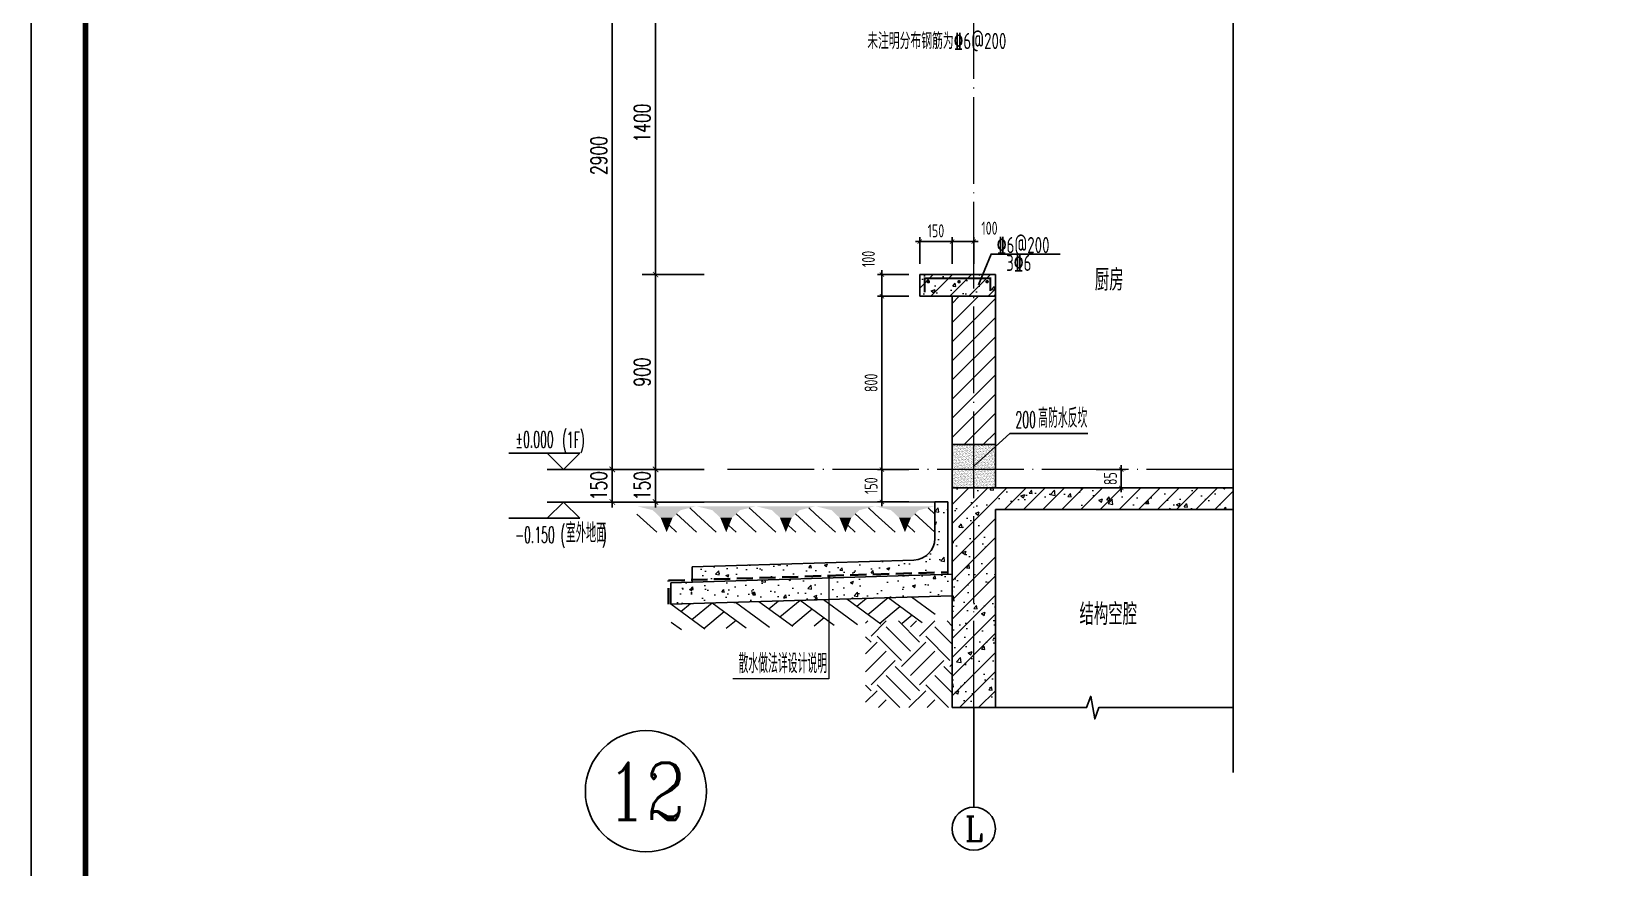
# Model space of a CAD drawing. Extents: x -655480 to 203344, y -294099 to 287156.
# Drawn here: x 140628 to 147865, y 121445 to 125308 of the extents above; entities that cross this region are included whole.
import ezdxf
from ezdxf.enums import TextEntityAlignment as Align

# ---------------------------------------------------------------- set-up
doc = ezdxf.new("R2010")
doc.units = 0
doc.header["$LTSCALE"] = 1000
doc.linetypes.add('DASH', pattern=[0.35, 0.25, -0.1])
doc.linetypes.add('DOTE', pattern=[2.42, 2, -0.2, 0.02, -0.2])
doc.layers.get('0').update_dxf_attribs({"linetype": 'CONTINUOUS'})
doc.layers.get('DEFPOINTS').update_dxf_attribs({"linetype": 'CONTINUOUS'})
for name, color, linetype in [('A-AXIS_TEXT', 7, 'CONTINUOUS'), ('AXIS', 3, 'CONTINUOUS'), ('COLUMN', 4, 'CONTINUOUS'), ('DIM', 2, 'CONTINUOUS'), ('DIM_ELEV', 3, 'CONTINUOUS'), ('DIM_IDEN', 67, 'CONTINUOUS'), ('DIM_SYMB', 3, 'CONTINUOUS'), ('PUB_DIM', 3, 'CONTINUOUS'), ('PUB_TEXT', 2, 'CONTINUOUS'), ('REIN', 6, 'CONTINUOUS'), ('S-大样-砼线', 7, 'CONTINUOUS'), ('S-引出线', 40, 'CONTINUOUS'), ('TEXT', 2, 'CONTINUOUS'), ('WALL', 5, 'CONTINUOUS'), ('立面-看线', 251, 'CONTINUOUS')]:
    doc.layers.add(name, color=color, linetype=linetype)
for name, color, linetype, lineweight in [('AXIS_TEXT', 7, 'CONTINUOUS', 20), ('DOTE', 19, 'DOTE', 9), ('PUB_HATCH', 8, 'CONTINUOUS', 9), ('内粉刷', 37, 'CONTINUOUS', 9), ('图框', 9, 'CONTINUOUS', 18), ('填充', 251, 'CONTINUOUS', 5), ('平面-排水沟', 86, 'CONTINUOUS', 15), ('立面-中轮廓线', 30, 'CONTINUOUS', 35), ('粉刷', 251, 'CONTINUOUS', 9)]:
    doc.layers.add(name, color=color, linetype=linetype, lineweight=lineweight)
doc.layers.add('yichutu', color=7, linetype='CONTINUOUS', true_color=0xffffff)
doc.styles.add('_TCH_AXIS', font='COMPLEX', dxfattribs={"bigfont": 'GBCBIG'})
doc.styles.add('_TCH_DIM', font='SIMPLEX.shx', dxfattribs={"width": 0.7, "bigfont": 'GBCBIG.shx'})
doc.styles.add('_TCH_DIM_T3', font='SIMPLEX', dxfattribs={"width": 0.705882, "bigfont": 'GBCBIG'})
doc.styles.add('COMPLEX', font='COMPLEX')
doc.styles.add('DIM_FONT_T3', font='SIMPLEX', dxfattribs={"width": 0.705882, "bigfont": 'GBCBIG'})
doc.styles.add('TSSD_DIMENSION', font='Tssdeng.shx', dxfattribs={"width": 0.7, "bigfont": 'tssdchn.shx'})
doc.styles.add('TSSD_REIN', font='tssdeng.shx', dxfattribs={"width": 0.7, "height": 300, "bigfont": 'tssdchn.shx'})
doc.styles.add('w', font='tssdeng.shx', dxfattribs={"width": 0.8, "bigfont": 'tssdchn.shx'})
doc.dimstyles.new('_TCH_ARCH&&25', dxfattribs={"dimtxt": 74.375, "dimasz": 25, "dimexe": 62.5, "dimexo": 75, "dimgap": 25, "dimtad": 1, "dimdec": 0, "dimzin": 0, "dimdsep": 46, "dimtxsty": '_TCH_DIM_T3', "dimblk": 'ARCHTICK', "dimcen": 0.09, "dimclrt": 7, "dimazin": 0, "dimtfac": 1, "dimtdec": 0, "dimtix": 1, "dimtmove": 2, "dimatfit": 3, "dimldrblk": 'ARCHTICK', "dimfxl": 1, "dimtolj": 1, "dimtzin": 0, "dimarcsym": 0})
doc.dimstyles.new('TSSD_20_20', dxfattribs={"dimtxt": 60, "dimasz": 20, "dimexe": 20, "dimexo": 50, "dimgap": 20, "dimtad": 1, "dimdec": 0, "dimzin": 0, "dimdsep": 46, "dimtxsty": 'TSSD_DIMENSION', "dimblk": 'ARCHTICK', "dimblk1": 'ARCHTICK', "dimblk2": 'ARCHTICK', "dimcen": 0, "dimdle": 20, "dimclrt": 7, "dimadec": 0, "dimazin": 0, "dimtfac": 1, "dimtdec": 0, "dimtix": 1, "dimtmove": 2, "dimatfit": 3, "dimfxl": 1, "dimtolj": 1, "dimtzin": 0, "dimarcsym": 0})
pattern_1 = [(50, (28072.99, 249033.25), (143.452037, -12.550427), [15, -165]), (355, (28072.99, 249033.25), (-27.750267, 150.438427), [12, -132]), (100.4514, (28084.94, 249032.2), (115.701876, 137.88791), [12.74804, -140.22842]), (46.1842, (28072.99, 249073.25), (213.44821, -33.1038), [22.5, -247.5]), (96.6356, (28090.77, 249070.5), (186.93254, 194.82357), [19.12206, -210.3426]), (351.1842, (28072.99, 249073.25), (186.93239, 194.82372), [18, -198]), (21, (28092.99, 249063.25), (119.38141, -80.52378), [15, -165]), (326, (28092.99, 249063.25), (48.663066, 145.03001), [12, -132]), (71.4514, (28102.93, 249056.54), (168.044526, 64.5061), [12.74804, -140.22842]), (37.5, (28072.986, 249033.25), (2.431971, 66.578771), [0, -130.4, 0, -134, 0, -132.5]), (7.5, (28072.986, 249033.25), (52.613907, 78.882342), [0, -76.4, 0, -127.4, 0, -50.5]), (327.5, (28028.386, 249033.25), (106.764487, -4.510974), [0, -50, 0, -156, 0, -207]), (317.5, (28008.39, 249033.25), (116.637234, 20.020996), [0, -65, 0, -103.6, 0, -147])]
pattern_2 = [(45, (-512502.044, 291727.59), (-44.194174, 44.194174), []), (50, (-512502.04, 291727.59), (179.315046, -15.688034), [18.75, -206.25]), (355, (-512502.04, 291727.6), (-34.687833, 188.048033), [15, -165]), (100.4514, (-512487.1, 291726.28), (144.627345, 172.359886), [15.935047, -175.28553]), (46.1842, (-512502.04, 291777.6), (266.81026, -41.37975), [28.125, -309.375]), (96.6356, (-512479.8, 291774.14), (233.66568, 243.52947), [23.90257, -262.92825]), (351.1842, (-512502.04, 291777.6), (233.66549, 243.52965), [22.5, -247.5]), (21, (-512477.04, 291765.09), (149.226763, -100.654723), [18.75, -206.25]), (326, (-512477.04, 291765.1), (60.828833, 181.28751), [15, -165]), (71.4514, (-512464.6, 291756.7), (210.055657, 80.632624), [15.935047, -175.28553]), (37.5, (-512502.044, 291727.59), (3.039964, 83.2234635), [0, -163, 0, -167.5, 0, -165.625]), (7.5, (-512502.04, 291727.59), (65.767384, 98.602928), [0, -95.5, 0, -159.25, 0, -63.125]), (327.5, (-512557.794, 291727.59), (133.455609, -5.638718), [0, -62.5, 0, -195, 0, -258.75]), (317.5, (-512582.79, 291727.59), (145.796542, 25.026246), [0, -81.25, 0, -129.5, 0, -183.75])]

# ---------------------------------------------------------------- blocks, each defined once
blk = doc.blocks.new('$LINEPAT$素土夯实')
at = {"color": 0}
for p, q in [((0, -210), (210, 0)), ((120, -300), (420, 0)), ((420, 0), (608, -188)), ((495, -300), (795, 0)), ((615, 0), (705, -90)), ((315, -105), (502, -293)), ((210, -210), (300, -300)), ((705, -300), (795, -210))]:
    blk.add_line(p, q, dxfattribs=at)
blk = doc.blocks.new('$LinePat$自然土壤')
at = {"color": 0}
for p, q in [((0, -90), (71, -19)), ((0, -300), (211, -89)), ((420, -300), (630, -90)), ((210, -300), (286, -224))]:
    blk.add_line(p, q, dxfattribs=at)
for points in [[(0, 0), (630, 0), (168, -45), (462, -45)], [(168, -45), (462, -45), (252, -132), (378, -132)], [(252, -132), (378, -132), (315, -300)]]:
    blk.add_solid(points, dxfattribs=at)
blk = doc.blocks.new('sanshui')
at = {"layer": '粉刷'}
h = blk.add_hatch(dxfattribs=at)
h.set_pattern_fill('混凝土', color=256, scale=20)
h.set_pattern_definition(pattern_1)
edge = h.paths.add_edge_path()
edge.add_line((346317.8, 427329.6), (346257.8, 427329.6))
edge.add_line((346257.8, 427329.6), (346257.8, 427160.3))
edge.add_arc((346157.8, 427160.3), 100, 271.71836, 360, ccw=False)
edge.add_line((346160.8, 427060.3), (345137.8, 427029.6))
edge.add_line((345137.8, 427029.6), (345137.8, 426969.6))
edge.add_line((345137.8, 426969.6), (346317.8, 427005))
edge.add_line((346317.8, 427005), (346317.8, 427329.6))
h = blk.add_hatch(dxfattribs=at)
h.set_pattern_fill('混凝土', color=256, scale=20)
h.set_pattern_definition(pattern_1)
h.paths.add_polyline_path([(346337.8, 426895.6), (346337.8, 426995.6), (345037.8, 426956.6), (345037.8, 426856.6)])
at = {"layer": 'COLUMN'}
for p, q in [((346257.8, 427329.6), (346317.8, 427329.6)), ((346257.8, 427160.3), (346257.8, 427329.6)), ((346317.8, 426995), (346317.8, 427329.6)), ((346160.8, 427060.3), (345137.8, 427029.6)), ((345137.8, 426959.6), (345137.8, 427029.6)), ((346338.1, 426995.6), (345037.8, 426956.6)), ((345037.8, 426856.6), (345037.8, 426956.6)), ((346338.1, 426895.6), (345037.8, 426856.6))]:
    blk.add_line(p, q, dxfattribs=at)
blk.add_arc((346157.8, 427160.3), 100, 271.71836, 0, dxfattribs=at)
at = {"layer": '立面-中轮廓线', "linetype": 'DASH', "ltscale": 0.3}
blk.add_lwpolyline([(345027.8, 426856.6), (345027.8, 426966.3), (346317.8, 427005)], dxfattribs=at)
at = {"layer": '粉刷'}
blk.add_line((344881.5, 427329.6), (346257.8, 427329.6), dxfattribs=at)
at = {"layer": '粉刷', "yscale": 0.4, "zscale": 0.4}
for name, p, xscale, rotation in [('$LinePat$自然土壤', (345156.8, 427309.6), -0.4369306507241237, 359.9999999999903), ('$LinePat$自然土壤', (345432, 427309.6), -0.4369306507241237, 359.9999999999903), ('$LinePat$自然土壤', (345707.3, 427309.6), -0.4369306507241237, 359.9999999999903), ('$LinePat$自然土壤', (345982.6, 427309.6), -0.4369306507241237, 359.9999999999903), ('$LinePat$自然土壤', (346257.8, 427309.6), -0.4369306507241237, 359.9999999999903), ('$LINEPAT$素土夯实', (345444.5, 426868.8), -0.5117605352322558, 1.718358001643932), ('$LINEPAT$素土夯实', (345851.2, 426881), -0.5117605352322558, 1.718358001643932), ('$LINEPAT$素土夯实', (346257.8, 426893.2), -0.5117605352322558, 1.718358001643932)]:
    blk.add_blockref(name, p, dxfattribs=dict(at, xscale=xscale, rotation=rotation))
blk = doc.blocks.new('GFDDDDRG')
at = {"layer": '图框'}
blk.add_lwpolyline([(923310, -107437), (923310, -159999), (893610, -159999), (893610, -107437)], close=True, dxfattribs=at)
blk.add_lwpolyline([(923310, -107437), (923310, -159999), (893610, -159999), (893610, -107437)], close=True, dxfattribs=at)
at = {"layer": '图框', "const_width": 50}
blk.add_lwpolyline([(894110, -159499), (922810, -159499), (922810, -108687), (894110, -108687)], close=True, dxfattribs=at)
blk = doc.blocks.new('yct-1051-594-26275-14850-25-1002.0')
at = {"layer": 'yichutu', "color": 7, "true_color": 0xffffff}
blk.add_lwpolyline([(0, 0), (0, 14850), (26275, 14850), (26275, 0)], close=True, dxfattribs=at)
blk = doc.blocks.new('_ArchTick')
at = {"color": 0, "linetype": 'ByBlock', "const_width": 0.15}
blk.add_lwpolyline([(-0.5, -0.5), (0.5, 0.5)], dxfattribs=at)
blk = doc.blocks.new('*D2752')
at = {"layer": 'DEFPOINTS', "color": 0, "transparency": 16777216}
for p in [(143512.3, 123284.6), (143812.3, 123284.6), (143812.3, 123134.1)]:
    blk.add_point(p, dxfattribs=at)
at = {"layer": 'PUB_DIM', "color": 0, "lineweight": -2, "transparency": 16777216}
for p, q in [((143512.3, 123284.6), (143512.3, 123309.6)), ((143737.3, 123284.6), (143449.8, 123284.6)), ((143512.3, 123134.1), (143512.3, 123284.6)), ((143737.3, 123134.1), (143449.8, 123134.1)), ((143512.3, 123134.1), (143512.3, 123109.1))]:
    blk.add_line(p, q, dxfattribs=at)
at = {"layer": 'PUB_DIM', "color": 0, "lineweight": -2, "transparency": 16777216, "xscale": 25, "yscale": 25, "zscale": 25}
for p, rotation in [((143512.3, 123284.6), 270), ((143512.3, 123134.1), 90)]:
    blk.add_blockref('_ArchTick', p, dxfattribs=dict(at, rotation=rotation))
at = {"layer": 'PUB_DIM', "color": 7, "transparency": 16777216, "insert": (143450.1, 123209.3), "char_height": 74.38, "attachment_point": 5, "rotation": 90, "style": '_TCH_DIM_T3'}
blk.add_mtext('\\A1;150', dxfattribs=at)
blk = doc.blocks.new('*D2753')
at = {"layer": 'DEFPOINTS', "color": 0, "transparency": 16777216}
for p in [(143512.3, 124184.6), (143812.3, 124184.6), (143812.3, 123284.6)]:
    blk.add_point(p, dxfattribs=at)
at = {"layer": 'PUB_DIM', "color": 0, "lineweight": -2, "transparency": 16777216}
for p, q in [((143737.3, 124184.6), (143449.8, 124184.6)), ((143512.3, 123284.6), (143512.3, 124184.6)), ((143737.3, 123284.6), (143449.8, 123284.6))]:
    blk.add_line(p, q, dxfattribs=at)
at = {"layer": 'PUB_DIM', "color": 0, "lineweight": -2, "transparency": 16777216, "xscale": 25, "yscale": 25, "zscale": 25}
for p, rotation in [((143512.3, 124184.6), 90), ((143512.3, 123284.6), 270)]:
    blk.add_blockref('_ArchTick', p, dxfattribs=dict(at, rotation=rotation))
at = {"layer": 'PUB_DIM', "color": 7, "transparency": 16777216, "insert": (143450.1, 123734.6), "char_height": 74.38, "attachment_point": 5, "rotation": 90, "style": '_TCH_DIM_T3'}
blk.add_mtext('\\A1;900', dxfattribs=at)
blk = doc.blocks.new('*D2754')
at = {"layer": 'DEFPOINTS', "color": 0, "transparency": 16777216}
for p in [(143512.3, 125584.6), (143812.3, 125584.6), (143812.3, 124184.6)]:
    blk.add_point(p, dxfattribs=at)
at = {"layer": 'PUB_DIM', "color": 0, "lineweight": -2, "transparency": 16777216}
for p, q in [((143737.3, 125584.6), (143449.8, 125584.6)), ((143512.3, 124184.6), (143512.3, 125584.6)), ((143737.3, 124184.6), (143449.8, 124184.6))]:
    blk.add_line(p, q, dxfattribs=at)
at = {"layer": 'PUB_DIM', "color": 0, "lineweight": -2, "transparency": 16777216, "xscale": 25, "yscale": 25, "zscale": 25}
for p, rotation in [((143512.3, 125584.6), 90), ((143512.3, 124184.6), 270)]:
    blk.add_blockref('_ArchTick', p, dxfattribs=dict(at, rotation=rotation))
at = {"layer": 'PUB_DIM', "color": 7, "transparency": 16777216, "insert": (143450.1, 124884.6), "char_height": 74.38, "attachment_point": 5, "rotation": 90, "style": '_TCH_DIM_T3'}
blk.add_mtext('\\A1;1400', dxfattribs=at)
blk = doc.blocks.new('*D2755')
at = {"layer": 'DEFPOINTS', "color": 0, "transparency": 16777216}
for p in [(143312.3, 123284.6), (143812.3, 123284.6), (143812.3, 123134.1)]:
    blk.add_point(p, dxfattribs=at)
at = {"layer": 'PUB_DIM', "color": 0, "lineweight": -2, "transparency": 16777216}
for p, q in [((143312.3, 123284.6), (143312.3, 123309.6)), ((143737.3, 123284.6), (143249.8, 123284.6)), ((143312.3, 123134.1), (143312.3, 123284.6)), ((143737.3, 123134.1), (143249.8, 123134.1)), ((143312.3, 123134.1), (143312.3, 123109.1))]:
    blk.add_line(p, q, dxfattribs=at)
at = {"layer": 'PUB_DIM', "color": 0, "lineweight": -2, "transparency": 16777216, "xscale": 25, "yscale": 25, "zscale": 25}
for p, rotation in [((143312.3, 123284.6), 270), ((143312.3, 123134.1), 90)]:
    blk.add_blockref('_ArchTick', p, dxfattribs=dict(at, rotation=rotation))
at = {"layer": 'PUB_DIM', "color": 7, "transparency": 16777216, "insert": (143250.1, 123209.3), "char_height": 74.38, "attachment_point": 5, "rotation": 90, "style": '_TCH_DIM_T3'}
blk.add_mtext('\\A1;150', dxfattribs=at)
blk = doc.blocks.new('*D2756')
at = {"layer": 'DEFPOINTS', "color": 0, "transparency": 16777216}
for p in [(143312.3, 126184.6), (143812.3, 126184.6), (143812.3, 123284.6)]:
    blk.add_point(p, dxfattribs=at)
at = {"layer": 'PUB_DIM', "color": 0, "lineweight": -2, "transparency": 16777216}
for p, q in [((143737.3, 126184.6), (143249.8, 126184.6)), ((143312.3, 123284.6), (143312.3, 126184.6)), ((143737.3, 123284.6), (143249.8, 123284.6))]:
    blk.add_line(p, q, dxfattribs=at)
at = {"layer": 'PUB_DIM', "color": 0, "lineweight": -2, "transparency": 16777216, "xscale": 25, "yscale": 25, "zscale": 25}
for p, rotation in [((143312.3, 126184.6), 90), ((143312.3, 123284.6), 270)]:
    blk.add_blockref('_ArchTick', p, dxfattribs=dict(at, rotation=rotation))
at = {"layer": 'PUB_DIM', "color": 7, "transparency": 16777216, "insert": (143250.1, 124734.6), "char_height": 74.38, "attachment_point": 5, "rotation": 90, "style": '_TCH_DIM_T3'}
blk.add_mtext('\\A1;2900', dxfattribs=at)
blk = doc.blocks.new('_AXISO')
blk.add_circle((0, 0), 0.5)
at = {"layer": 'A-AXIS_TEXT', "style": 'COMPLEX', "width": 1.041667}
blk.add_attdef('A', text='', height=0.56, dxfattribs=at).set_placement((-0.25, -0.28), (0.25, -0.28), align=Align.FIT)
blk = doc.blocks.new('20210809.04044932')
at = {"layer": 'REIN', "const_width": 9}
blk.add_lwpolyline([(87154.5, 66580.9), (87154.5, 66644.7), (87458.5, 66644.7), (87458.5, 66586.8)], dxfattribs=at)
at = {"layer": 'REIN', "const_width": 8}
for points in [[(87168, 66629.7, 1), (87176, 66629.7, 1)], [(87309.6, 66629.7, 1), (87317.6, 66629.7, 1)], [(87439.5, 66629.7, 1), (87447.5, 66629.7, 1)]]:
    blk.add_lwpolyline(points, format="xyb", close=True, dxfattribs=at)
at = {"layer": 'S-引出线'}
blk.add_lwpolyline([(87404, 66615.4), (87462.1, 66757), (87780.5, 66757)], dxfattribs=at)
at = {"layer": 'TEXT', "style": 'w', "width": 0.7}
for s, p in [('%%1326@200', (87488.2, 66761.4)), ('3%%1326', (87531.6, 66679.3))]:
    blk.add_text(s, height=75, rotation=0, dxfattribs=at).set_placement(p)
blk = doc.blocks.new('A$C696610E5')
at = {"layer": 'REIN', "const_width": 9}
for points in [[(494.5, 974.7), (353.3, 974.7), (353.3, 1095), (708.3, 1095), (708.3, 454.9)], [(401.6, 1031.7), (401.6, 872.6), (673.9, 872.6)], [(557.8, 934), (557.8, 454.9)]]:
    blk.add_lwpolyline(points, dxfattribs=at)
at = {"layer": 'REIN', "const_width": 8}
for points in [[(363.4, 1078.3, 1), (371.4, 1078.3, 1)], [(524.5, 1076.9, 1), (532.5, 1076.9, 1)], [(687.7, 1068.7, 1), (695.7, 1068.7, 1)], [(364.5, 988.6, 1), (372.5, 988.6, 1)], [(412.3, 989.2, 1), (420.3, 989.2, 1)], [(412.3, 887.1, 1), (420.3, 887.1, 1)], [(569.2, 886.1, 1), (577.2, 886.1, 1)], [(687.7, 895.7, 1), (695.7, 895.7, 1)], [(418.3, 266.1, 1), (426.3, 266.1, 1)]]:
    blk.add_lwpolyline(points, format="xyb", close=True, dxfattribs=at)
at = {"layer": 'REIN'}
blk.add_lwpolyline([(407.7, 227.9, 9, 9, 0), (407.7, 280.9, 9, 9, 0), (700.1, 280.9, 9, 9, 0), (700.1, 425.3, 9, 9, 0)], format="xyseb", dxfattribs=at)
at = {"layer": 'S-大样-砼线'}
for p, q in [((534.9, 709.9), (734.9, 209.8)), ((734.9, 709.9), (534.9, 209.8))]:
    blk.add_line(p, q, dxfattribs=at)
blk.add_lwpolyline([(734.9, 709.9), (534.9, 709.9), (534.9, 209.8), (734.9, 209.8)], close=True, dxfattribs=at)
at = {"layer": 'S-引出线'}
for p, q in [((704.2, 988.5), (1004.3, 988.5)), ((490.6, 872.6), (490.6, 748.9)), ((227.2, 748.9), (561.1, 748.9))]:
    blk.add_line(p, q, dxfattribs=at)
blk.add_lwpolyline([(445.3, 242.7), (318.6, 79.6), (0, 79.6)], dxfattribs=at)
at = {"layer": 'TEXT', "style": 'TSSD_REIN', "width": 0.7}
for s, p in [('%%1328@125', (756.2, 992.6)), ('%%1328@200', (233.1, 751.1)), ('%%1326@200', (33.9, 85.5)), ('1%%1326', (110.1, -5.8)), ('未注明分布钢筋为%%1326@200', (142.8, -148.4))]:
    blk.add_text(s, height=75, rotation=0, dxfattribs=at).set_placement(p)
blk = doc.blocks.new('20210902.15311138')
at = {"layer": 'DOTE', "color": 1, "linetype": 'DOTE', "ltscale": 0.2}
for p, q in [((79213.2, -133245.9), (79213.2, -113645.9)), ((80411.7, -132145.9), (78043, -132145.9))]:
    blk.add_line(p, q, dxfattribs=at)
blk = doc.blocks.new('*D2665')
at = {"layer": 'DEFPOINTS', "color": 0, "transparency": 16777216}
for p in [(130999.8, 85276), (131165.7, 85276), (130999.8, 85191)]:
    blk.add_point(p, dxfattribs=at)
at = {"layer": 'DIM', "color": 0, "lineweight": -2, "transparency": 16777216}
for p, q in [((131049.8, 85276), (131185.7, 85276)), ((131165.7, 85276), (131165.7, 85296)), ((131165.7, 85191), (131165.7, 85276)), ((131049.8, 85191), (131185.7, 85191)), ((131165.7, 85191), (131165.7, 85171))]:
    blk.add_line(p, q, dxfattribs=at)
at = {"layer": 'DIM', "color": 0, "lineweight": -2, "transparency": 16777216, "xscale": 20, "yscale": 20, "zscale": 20}
for p, rotation in [((131165.7, 85276), 270), ((131165.7, 85191), 90)]:
    blk.add_blockref('_ArchTick', p, dxfattribs=dict(at, rotation=rotation))
at = {"layer": 'DIM', "color": 7, "transparency": 16777216, "insert": (131115.7, 85233.5), "char_height": 60, "attachment_point": 5, "rotation": 90, "style": 'TSSD_DIMENSION'}
blk.add_mtext('\\A1;85', dxfattribs=at)
blk = doc.blocks.new('*D2666')
at = {"layer": 'DEFPOINTS', "color": 0, "transparency": 16777216}
for p in [(130384.6, 86328.4), (130234.6, 86176), (130384.6, 86176)]:
    blk.add_point(p, dxfattribs=at)
at = {"layer": 'DIM', "color": 0, "lineweight": -2, "transparency": 16777216}
for p, q in [((130234.6, 86226), (130234.6, 86348.4)), ((130384.6, 86226), (130384.6, 86348.4)), ((130214.6, 86328.4), (130404.6, 86328.4))]:
    blk.add_line(p, q, dxfattribs=at)
at = {"layer": 'DIM', "color": 0, "lineweight": -2, "transparency": 16777216, "xscale": 20, "yscale": 20, "zscale": 20, "rotation": 180}
blk.add_blockref('_ArchTick', (130234.6, 86328.4), dxfattribs=at)
at = {"layer": 'DIM', "color": 0, "lineweight": -2, "transparency": 16777216, "xscale": 20, "yscale": 20, "zscale": 20}
blk.add_blockref('_ArchTick', (130384.6, 86328.4), dxfattribs=at)
at = {"layer": 'DIM', "color": 7, "transparency": 16777216, "insert": (130309.6, 86378.4), "char_height": 60, "attachment_point": 5, "style": 'TSSD_DIMENSION'}
blk.add_mtext('\\A1;150', dxfattribs=at)
blk = doc.blocks.new('*D2667')
at = {"layer": 'DEFPOINTS', "color": 0, "transparency": 16777216}
for p in [(130484.6, 86328.4), (130384.6, 86176), (130484.6, 86176)]:
    blk.add_point(p, dxfattribs=at)
at = {"layer": 'DIM', "color": 0, "lineweight": -2, "transparency": 16777216}
for p, q in [((130384.6, 86226), (130384.6, 86348.4)), ((130484.6, 86226), (130484.6, 86348.4)), ((130364.6, 86328.4), (130504.6, 86328.4))]:
    blk.add_line(p, q, dxfattribs=at)
at = {"layer": 'DIM', "color": 0, "lineweight": -2, "transparency": 16777216, "xscale": 20, "yscale": 20, "zscale": 20, "rotation": 180}
blk.add_blockref('_ArchTick', (130384.6, 86328.4), dxfattribs=at)
at = {"layer": 'DIM', "color": 0, "lineweight": -2, "transparency": 16777216, "xscale": 20, "yscale": 20, "zscale": 20}
blk.add_blockref('_ArchTick', (130484.6, 86328.4), dxfattribs=at)
at = {"layer": 'DIM', "color": 7, "transparency": 16777216, "insert": (130557, 86390.6), "char_height": 60, "attachment_point": 5, "style": 'TSSD_DIMENSION'}
blk.add_mtext('\\A1;100', dxfattribs=at)
blk = doc.blocks.new('*D2668')
at = {"layer": 'DEFPOINTS', "color": 0, "transparency": 16777216}
for p in [(130060, 86176), (130234.6, 86176), (130234.6, 86076)]:
    blk.add_point(p, dxfattribs=at)
at = {"layer": 'DIM', "color": 0, "lineweight": -2, "transparency": 16777216}
for p, q in [((130060, 86056), (130060, 86196)), ((130184.6, 86176), (130040, 86176)), ((130184.6, 86076), (130040, 86076))]:
    blk.add_line(p, q, dxfattribs=at)
at = {"layer": 'DIM', "color": 0, "lineweight": -2, "transparency": 16777216, "xscale": 20, "yscale": 20, "zscale": 20}
for p, rotation in [((130060, 86176), 90), ((130060, 86076), 270)]:
    blk.add_blockref('_ArchTick', p, dxfattribs=dict(at, rotation=rotation))
at = {"layer": 'DIM', "color": 7, "transparency": 16777216, "insert": (129997.8, 86248.4), "char_height": 60, "attachment_point": 5, "rotation": 90, "style": 'TSSD_DIMENSION'}
blk.add_mtext('\\A1;100', dxfattribs=at)
blk = doc.blocks.new('*D2669')
at = {"layer": 'DEFPOINTS', "color": 0, "transparency": 16777216}
for p in [(130060, 86076), (130234.6, 86076), (130234.6, 85276)]:
    blk.add_point(p, dxfattribs=at)
at = {"layer": 'DIM', "color": 0, "lineweight": -2, "transparency": 16777216}
for p, q in [((130184.6, 86076), (130040, 86076)), ((130060, 85256), (130060, 86096)), ((130184.6, 85276), (130040, 85276))]:
    blk.add_line(p, q, dxfattribs=at)
at = {"layer": 'DIM', "color": 0, "lineweight": -2, "transparency": 16777216, "xscale": 20, "yscale": 20, "zscale": 20}
for p, rotation in [((130060, 86076), 90), ((130060, 85276), 270)]:
    blk.add_blockref('_ArchTick', p, dxfattribs=dict(at, rotation=rotation))
at = {"layer": 'DIM', "color": 7, "transparency": 16777216, "insert": (130010, 85676), "char_height": 60, "attachment_point": 5, "rotation": 90, "style": 'TSSD_DIMENSION'}
blk.add_mtext('\\A1;800', dxfattribs=at)
blk = doc.blocks.new('*D2670')
at = {"layer": 'DEFPOINTS', "color": 0, "transparency": 16777216}
for p in [(130060, 85276), (130234.6, 85276), (130234.6, 85126)]:
    blk.add_point(p, dxfattribs=at)
at = {"layer": 'DIM', "color": 0, "lineweight": -2, "transparency": 16777216}
for p, q in [((130184.6, 85276), (130040, 85276)), ((130060, 85106), (130060, 85296)), ((130184.6, 85126), (130040, 85126))]:
    blk.add_line(p, q, dxfattribs=at)
at = {"layer": 'DIM', "color": 0, "lineweight": -2, "transparency": 16777216, "xscale": 20, "yscale": 20, "zscale": 20}
for p, rotation in [((130060, 85276), 90), ((130060, 85126), 270)]:
    blk.add_blockref('_ArchTick', p, dxfattribs=dict(at, rotation=rotation))
at = {"layer": 'DIM', "color": 7, "transparency": 16777216, "insert": (130010, 85201), "char_height": 60, "attachment_point": 5, "rotation": 90, "style": 'TSSD_DIMENSION'}
blk.add_mtext('\\A1;150', dxfattribs=at)
blk = doc.blocks.new('20210902.15334065')
at = {"layer": 'DIM'}
for p1, p2, distance, picture, middle in [((78309.8, -132175.9), (78459.8, -132175.9), 152.3, '*D2666', (78384.8, -131973.5)), ((78309.8, -133075.9), (78309.8, -132275.9), 174.6, '*D2669', (78085.2, -132675.9)), ((78309.8, -133225.9), (78309.8, -133075.9), 174.6, '*D2670', (78085.2, -133150.9)), ((79075, -133160.9), (79075, -133075.9), -166, '*D2665', (79190.9, -133118.4))]:
    dim = blk.add_aligned_dim(p1=p1, p2=p2, distance=distance, dimstyle='TSSD_20_20', dxfattribs=at)
    dim.commit()
    dim.dimension.update_dxf_attribs({"geometry": picture, "text_midpoint": middle, "insert": (-51924.8, -218351.9)})
for base, p1, p2, angle, picture, middle in [((78559.8, -132023.5), (78459.8, -132175.9), (78559.8, -132175.9), 360, '*D2667', (78632.2, -131961.4)), ((78135.2, -132175.9), (78309.8, -132275.9), (78309.8, -132175.9), 90, '*D2668', (78073, -132103.5))]:
    dim = blk.add_linear_dim(base=base, p1=p1, p2=p2, angle=angle, dimstyle='TSSD_20_20', dxfattribs=at)
    dim.commit()
    dim.dimension.update_dxf_attribs({"geometry": picture, "text_midpoint": middle, "dimtype": 129, "insert": (-51924.8, -218351.9)})

msp = doc.modelspace()

# ---------------------------------------------------------------- hatches: boundary and pattern name
at = {"layer": 'PUB_HATCH'}
h = msp.add_hatch(dxfattribs=at)
h.set_pattern_fill('钢筋混凝土', color=256, scale=25, style=0)
h.set_pattern_definition(pattern_2)
h.paths.add_polyline_path([(145082.51, 124084.56), (145082.51, 124184.56), (144732.51, 124184.56), (144732.51, 124084.56)])
h = msp.add_hatch(dxfattribs=at)
h.set_pattern_fill('普通砖', color=256, scale=25, style=0)
h.set_pattern_definition([(45, (-512502.044, 291772.47), (-44.1941915, 44.1941915), [])])
h.paths.add_polyline_path([(145082.51, 123399.56), (145082.51, 124084.56), (144882.51, 124084.56), (144882.51, 123399.56)])
h = msp.add_hatch(dxfattribs=at)
h.set_pattern_fill('钢筋混凝土', color=256, scale=25, style=0)
h.set_pattern_definition(pattern_2)
h.paths.add_polyline_path([(145082.48, 122184.55), (145082.5, 123099.56), (144882.51, 123199.56), (144882.48, 122184.56)])
h = msp.add_hatch(dxfattribs=at)
h.set_pattern_fill('钢筋混凝土', color=256, scale=25, style=0)
h.set_pattern_definition(pattern_2)
h.paths.add_polyline_path([(146181.03, 123199.56), (144882.51, 123199.56), (145082.5, 123099.56), (146181.03, 123099.56)])
at = {"layer": '填充'}
h = msp.add_hatch(dxfattribs=at)
h.set_pattern_fill('EARTH', color=250, scale=50, angle=45, style=0)
h.set_pattern_definition([(45, (-970615.77, -333008.81), (0, 224.506403), [158.75, -158.75]), (45, (-970657.86, -332966.72), (0, 224.506403), [158.75, -158.75]), (45, (-970699.96, -332924.62), (0, 224.506403), [158.75, -158.75]), (135, (-970699.96, -332896.56), (-224.506403, 0), [158.75, -158.75]), (135, (-970657.86, -332854.46), (-224.506403, 0), [158.75, -158.75]), (135, (-970615.77, -332812.37), (-224.506403, 0), [158.75, -158.75])])
h.paths.add_polyline_path([(144882.51, 122584.56), (144482.51, 122584.56), (144482.51, 122184.56), (144882.51, 122184.56)])
at = {"layer": '立面-看线'}
h = msp.add_hatch(dxfattribs=at)
h.set_pattern_fill('碎沙', color=256, scale=4)
h.set_pattern_definition([(37.5, (-656170.732, -262162.389), (-0.32000626, 9.78826475), [0, -7.7216, 0, -8.636, 0, -8.255]), (7.5, (-656170.732, -262162.389), (8.99046566, 14.33650201), [0, -4.1656, 0, -6.9596, 0, -2.667]), (327.5, (-656176.981, -262162.389), (15.819847405, 0.02874369), [0, -2.54, 0, -9.144, 0, -11.938]), (317.5, (-656176.981, -262162.389), (15.27112905, 4.45858647), [0, -1.27, 0, -5.9944, 0, -6.858])])
h.paths.add_polyline_path([(144882.51, 123199.56), (145082.51, 123199.56), (145082.51, 123399.56), (144882.51, 123399.56)])

# ---------------------------------------------------------------- linework, layer by layer
at = {"layer": 'AXIS'}
msp.add_line((144982.48, 122184.56), (144982.48, 121725.17), dxfattribs=at)
at = {"layer": 'AXIS', "color": 6}
msp.add_circle((143467.9, 121797.98), 280, dxfattribs=at)
at = {"layer": 'DIM_ELEV'}
for p, q in [((143162.31, 123359.56), (142834.31, 123359.56)), ((143087.31, 123284.56), (143012.31, 123359.56)), ((143087.31, 123284.56), (143162.31, 123359.56)), ((143512.31, 123284.56), (143012.31, 123284.56)), ((143087.31, 123134.09), (143012.31, 123059.09)), ((143512.31, 123134.09), (143012.31, 123134.09)), ((143087.31, 123134.09), (143162.31, 123059.09)), ((143162.31, 123059.09), (142834.31, 123059.09))]:
    msp.add_line(p, q, dxfattribs=at)
at = {"layer": 'DIM_IDEN'}
for p, q in [((144982.51, 123299.56), (145149.32, 123451.08)), ((145149.32, 123451.08), (145509.49, 123451.08))]:
    msp.add_line(p, q, dxfattribs=at)
at = {"layer": 'DIM_SYMB'}
for points in [[(146181.03, 141204.56), (146181.03, 131572.68), (146233.53, 131553.58), (146128.53, 131535.06), (146181.03, 131516.43), (146181.03, 121884.56)], [(144882.51, 122184.56), (145503.64, 122184.56), (145522.75, 122237.06), (145541.27, 122132.06), (145559.89, 122184.56), (146181.03, 122184.56)]]:
    msp.add_lwpolyline(points, dxfattribs=at)
at = {"layer": 'WALL'}
for p, q in [((145082.51, 124184.56), (144732.51, 124184.56)), ((144732.51, 124184.56), (144732.51, 124084.56)), ((145082.51, 124084.56), (145082.51, 124184.56)), ((144732.51, 124084.56), (145082.51, 124084.56)), ((144882.51, 123399.56), (144882.51, 124084.56)), ((145082.51, 123399.56), (145082.51, 124084.56)), ((144882.51, 123399.56), (145082.51, 123399.56)), ((144882.48, 122184.56), (144882.51, 123199.56)), ((146181.03, 123199.56), (144882.51, 123199.56)), ((146181.03, 123099.56), (146181.03, 123199.56)), ((145082.48, 122184.55), (145082.5, 123099.56)), ((146181.03, 123099.56), (145082.5, 123099.56)), ((144882.48, 122184.56), (145082.48, 122184.55))]:
    msp.add_line(p, q, dxfattribs=at)
msp.add_lwpolyline([(144882.51, 123399.56), (145082.51, 123399.56), (145082.51, 123199.56), (144882.51, 123199.56)], close=True, dxfattribs=at)
at = {"layer": '平面-排水沟'}
for p, q in [((144313.49, 122784.97), (144313.49, 122317.13)), ((144313.49, 122317.13), (143869.36, 122317.13))]:
    msp.add_line(p, q, dxfattribs=at)
at = {"layer": '平面-排水沟', "const_width": 6.67}
msp.add_lwpolyline([(144313.49, 122788.3, 1), (144313.49, 122781.63, 1)], format="xyb", close=True, dxfattribs=at)

# ---------------------------------------------------------------- block references
at = {"xscale": 0.5, "yscale": 0.5, "zscale": 0.5}
msp.add_blockref('GFDDDDRG', (-306176.43, 198011.07), dxfattribs=at)
msp.add_blockref('sanshui', (-201455.62, -304195.07))
at = {"layer": 'AXIS'}
ref = msp.add_blockref('_AXISO', (144982.48, 121625.17), dxfattribs=dict(at, xscale=200, yscale=200, zscale=200))
ref.add_attrib('A', 'L', dxfattribs={"layer": 'AXIS_TEXT', "height": 113.92, "style": '_TCH_AXIS'}).set_placement((144941.79, 121568.2), (145023.16, 121568.2), align=Align.FIT)
at = {"layer": 'DIM'}
msp.add_blockref('20210902.15334065', (66422.72, 256360.45), dxfattribs=at)
at = {"layer": 'DOTE'}
msp.add_blockref('20210902.15311138', (65769.33, 255430.45), dxfattribs=at)
at = {"layer": 'REIN'}
msp.add_blockref('20210809.04044932', (57600.62, 57522.15), dxfattribs=at)
at = {"layer": 'yichutu', "rotation": 270}
msp.add_blockref('yct-1051-594-26275-14850-25-1002.0', (140628.46, 144292.59), dxfattribs=at)
at = {"layer": '内粉刷'}
msp.add_blockref('A$C696610E5', (144347.6, 125374.72), dxfattribs=at)

# ---------------------------------------------------------------- texts
at = {"layer": 'AXIS_TEXT', "color": 6, "style": '_TCH_AXIS'}
msp.add_text('12', height=262.756, dxfattribs=at).set_placement((143286.47, 121666.6), (143649.32, 121666.6), align=Align.FIT)
at = {"layer": 'PUB_TEXT'}
for s, height, style, width, p in [('厨房', 100, 'TSSD_REIN', 0.7, (145541.73, 124110.18)), ('200', 74.375, 'DIM_FONT_T3', 0.49827, (145174.33, 123477.33)), ('高防水反坎', 89.362, 'DIM_FONT_T3', 0.705882, (145280.21, 123477.33)), ('%%P0.000', 74.375, '_TCH_DIM', 0.494118, (142865.31, 123385.81)), ('(1F)', 74.375, '_TCH_DIM', 0.494118, (143080.69, 123384.59)), ('-0.150', 74.375, '_TCH_DIM', 0.494118, (142863.91, 122945.34)), ('(', 74.38, '_TCH_DIM', 0.494118, (143072.64, 122946.56)), ('室外地面', 89.362, '_TCH_DIM', 0.7, (143097.14, 122946.56)), (')', 74.38, '_TCH_DIM', 0.494118, (143263.95, 122946.56)), ('结构空腔', 100, 'TSSD_REIN', 0.7, (145470.94, 122565.98)), ('散水做法详设计说明', 89.362, 'DIM_FONT_T3', 0.705882, (143895.61, 122343.38))]:
    msp.add_text(s, height=height, dxfattribs=dict(at, style=style, width=width)).set_placement(p)

# ---------------------------------------------------------------- dimensions: what is measured, and where the dimension line sits
at = {"layer": 'PUB_DIM'}
for p1, p2, distance, picture, middle in [((143812.31, 123284.56), (143812.31, 126184.56), 500, '*D2756', (143250.13, 124734.56)), ((143812.31, 124184.56), (143812.31, 125584.56), 300, '*D2754', (143450.13, 124884.56)), ((143812.31, 123284.56), (143812.31, 124184.56), 300, '*D2753', (143450.13, 123734.56)), ((143812.31, 123134.09), (143812.31, 123284.56), 500, '*D2755', (143250.13, 123209.33)), ((143812.31, 123134.09), (143812.31, 123284.56), 300, '*D2752', (143450.13, 123209.33))]:
    dim = msp.add_aligned_dim(p1=p1, p2=p2, distance=distance, dimstyle='_TCH_ARCH&&25', dxfattribs=at)
    dim.commit()
    dim.dimension.update_dxf_attribs({"geometry": picture, "text_midpoint": middle})

doc.saveas('drawing.dxf')
